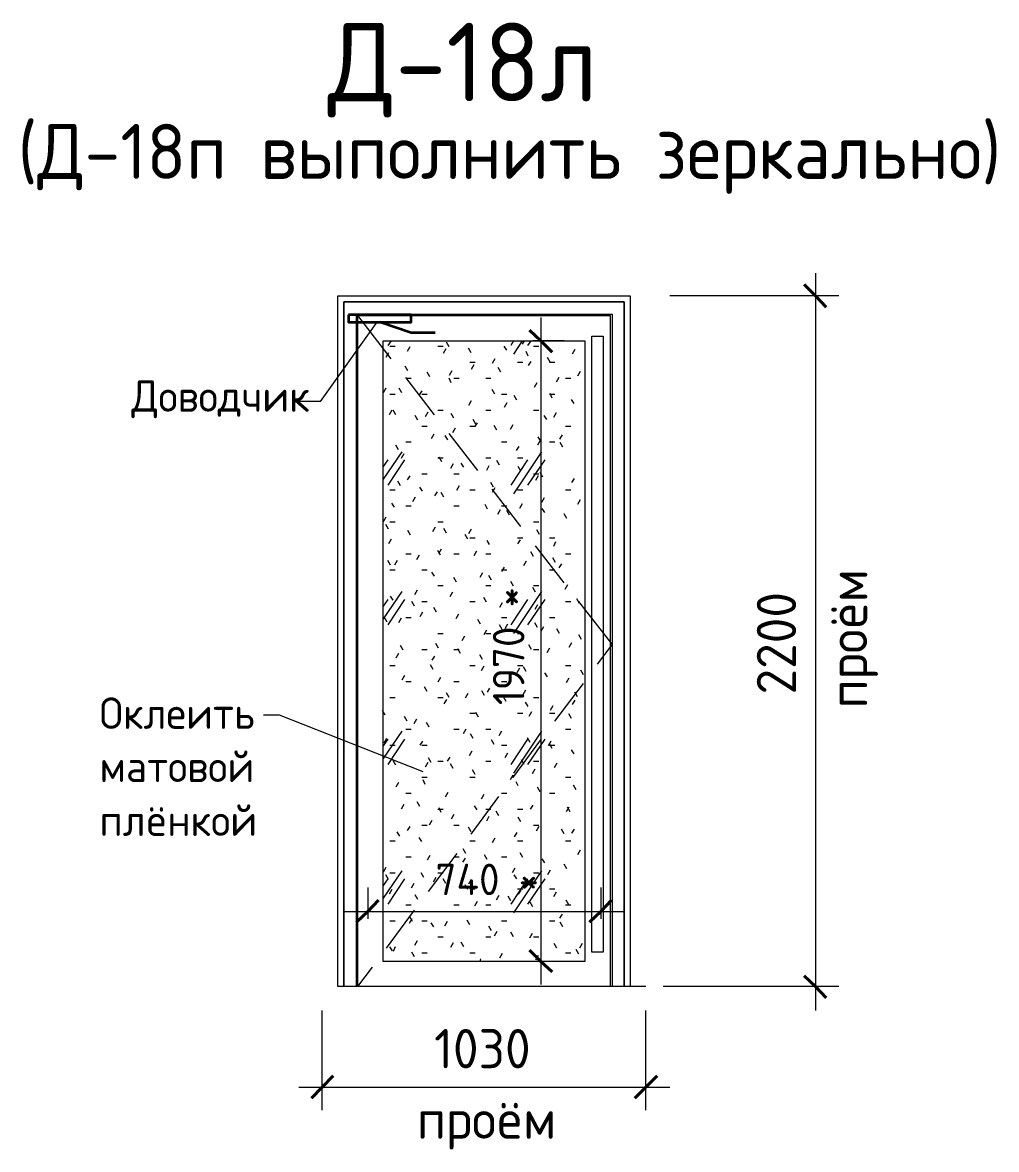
# Model space of a CAD drawing. Header units: millimetres. Extents: x -11345 to 411485, y -9810 to 73012.
# Drawn here: x -3403.1 to -3341.1, y 70280.4 to 70352.2 of the extents above; entities that cross this region are included whole.
import ezdxf

# ---------------------------------------------------------------- set-up
doc = ezdxf.new("R2010")
doc.units = ezdxf.units.MM
for name, color, linetype in [('PDF _Аннотация', 7, 'Continuous'), ('PDF _Двери', 7, 'Continuous'), ('PDF _Линии', 7, 'Continuous'), ('PDF _Размеры-50', 7, 'Continuous'), ('PDF _Текст', 7, 'Continuous'), ('PDF _Узлы', 7, 'Continuous')]:
    doc.layers.add(name, color=color, linetype=linetype)
doc.styles.add('PDF GOST Common', font='GOST_Common.ttf')

msp = doc.modelspace()

# ---------------------------------------------------------------- linework, layer by layer
at = {"layer": 'PDF _Аннотация', "lineweight": 9}
for points in [[(-3380.62557, 70332.989), (-3384.18155, 70328.03603), (-3385.9172, 70328.03603)], [(-3377.61992, 70304.45651), (-3386.76386, 70308.05482), (-3387.77986, 70308.05482)]]:
    msp.add_lwpolyline(points, dxfattribs=at)
at = {"layer": 'PDF _Двери', "lineweight": 9}
for points in [[(-3363.43834, 70290.78292), (-3363.81934, 70290.78292), (-3364.62367, 70290.78292), (-3382.86922, 70290.78292), (-3383.03855, 70290.78292), (-3383.03855, 70334.76699), (-3364.45433, 70334.76699), (-3364.45433, 70290.78292)], [(-3381.85323, 70290.78292), (-3381.85323, 70333.58166), (-3365.59733, 70333.58166), (-3365.59733, 70290.78292)], [(-3379.65191, 70330.74535), (-3381.76856, 70333.497)], [(-3379.65191, 70331.88834), (-3379.86357, 70331.59201)], [(-3371.86262, 70331.88834), (-3372.03195, 70331.59201)], [(-3371.31229, 70331.88834), (-3371.86262, 70331.04168)], [(-3370.76196, 70331.88834), (-3370.97363, 70331.59201)], [(-3376.90026, 70327.18937), (-3378.72058, 70329.56002)], [(-3374.14861, 70323.63339), (-3375.96893, 70326.00404)], [(-3378.97458, 70324.81872), (-3380.1599, 70323.08306)], [(-3379.86357, 70324.31072), (-3380.1599, 70323.88739)], [(-3378.80525, 70324.31072), (-3379.86357, 70322.70206)], [(-3370.97363, 70324.31072), (-3372.03195, 70322.70206)], [(-3370.08463, 70324.81872), (-3371.86262, 70322.15173)], [(-3369.87297, 70324.31072), (-3370.97363, 70322.70206)], [(-3371.39696, 70320.07741), (-3373.21728, 70322.44806)], [(-3368.64531, 70316.4791), (-3370.46563, 70318.84975)], [(-3378.97458, 70315.92877), (-3380.1599, 70314.19311)], [(-3370.08463, 70315.92877), (-3371.86262, 70313.26179)], [(-3379.86357, 70315.42077), (-3380.1599, 70314.99744)], [(-3378.80525, 70315.42077), (-3379.86357, 70313.81212)], [(-3370.97363, 70315.42077), (-3372.03195, 70313.81212)], [(-3369.87297, 70315.42077), (-3370.97363, 70313.81212)], [(-3365.59733, 70312.58446), (-3367.71398, 70315.29377)], [(-3366.52865, 70311.31446), (-3365.59733, 70312.54212)], [(-3369.23797, 70307.67382), (-3367.41765, 70310.08681)], [(-3378.97458, 70307.03882), (-3380.1599, 70305.30317)], [(-3370.08463, 70307.03882), (-3371.86262, 70304.37184)], [(-3379.86357, 70306.53083), (-3380.1599, 70306.1075)], [(-3378.80525, 70306.53083), (-3379.86357, 70304.92217)], [(-3370.97363, 70306.53083), (-3372.03195, 70304.92217)], [(-3371.90495, 70304.07551), (-3370.12697, 70306.48849)], [(-3369.87297, 70306.53083), (-3370.97363, 70304.92217)], [(-3374.57194, 70300.4772), (-3372.79395, 70302.89018)], [(-3377.28126, 70296.83655), (-3375.46093, 70299.24954)], [(-3378.97458, 70298.14888), (-3380.1599, 70296.41322)], [(-3379.86357, 70297.64088), (-3380.1599, 70297.21755)], [(-3378.80525, 70297.64088), (-3379.86357, 70296.03222)], [(-3370.97363, 70297.64088), (-3372.03195, 70296.03222)], [(-3370.08463, 70298.14888), (-3371.86262, 70295.48189)], [(-3369.87297, 70297.64088), (-3370.97363, 70296.03222)], [(-3379.94824, 70293.23824), (-3378.17025, 70295.65123)], [(-3381.76856, 70290.78292), (-3380.83723, 70292.01058)]]:
    msp.add_lwpolyline(points, dxfattribs=at)
for points in [[(-3364.83533, 70290.78292), (-3364.83533, 70334.38599), (-3382.65756, 70334.38599), (-3382.65756, 70290.78292), (-3382.65756, 70334.38599), (-3364.83533, 70334.38599)], [(-3381.76856, 70290.78292), (-3381.76856, 70333.497), (-3365.72433, 70333.497), (-3365.72433, 70290.78292)], [(-3380.1599, 70292.39158), (-3380.1599, 70331.88834), (-3367.33298, 70331.88834), (-3367.33298, 70292.39158)]]:
    msp.add_lwpolyline(points, close=True, dxfattribs=at)
at = {"layer": 'PDF _Линии', "lineweight": 35}
msp.add_lwpolyline([(-3382.36122, 70333.53933), (-3382.36122, 70333.07367), (-3378.38192, 70333.07367), (-3378.38192, 70333.53933)], close=True, dxfattribs=at)
msp.add_lwpolyline([(-3376.85792, 70332.39634), (-3378.38192, 70332.39634), (-3380.37157, 70333.07367)], dxfattribs=at)
at = {"layer": 'PDF _Линии', "lineweight": 20}
msp.add_lwpolyline([(-3366.16882, 70292.98424), (-3366.88848, 70292.98424), (-3366.88848, 70332.18467), (-3366.16882, 70332.18467)], close=True, dxfattribs=at)
at = {"layer": 'PDF _Линии', "lineweight": 9}
msp.add_lwpolyline([(-3365.72433, 70330.87235), (-3365.72433, 70291.75658)], dxfattribs=at)
at = {"layer": 'PDF _Размеры-50', "lineweight": 20}
for points in [[(-3352.6434, 70336.20631), (-3352.6434, 70289.25893)], [(-3351.16175, 70334.76699), (-3352.6434, 70334.76699), (-3361.91435, 70334.76699)], [(-3370.12697, 70333.37), (-3370.12697, 70290.90992)], [(-3368.64531, 70331.88834), (-3370.12697, 70331.88834), (-3370.63496, 70331.88834)], [(-3381.13357, 70297.09055), (-3381.13357, 70295.56656), (-3381.13357, 70295.1009)], [(-3366.31699, 70297.09055), (-3366.31699, 70295.56656), (-3366.31699, 70295.1009)], [(-3382.65756, 70295.56656), (-3364.83533, 70295.56656)], [(-3368.64531, 70292.39158), (-3370.12697, 70292.39158), (-3370.63496, 70292.39158)], [(-3351.16175, 70290.78292), (-3352.6434, 70290.78292), (-3362.33768, 70290.78292)], [(-3384.05455, 70282.90897), (-3384.05455, 70284.39063), (-3384.05455, 70289.25893)], [(-3363.43834, 70282.90897), (-3363.43834, 70284.39063), (-3363.43834, 70289.25893)], [(-3385.53621, 70284.39063), (-3361.91435, 70284.39063)]]:
    msp.add_lwpolyline(points, dxfattribs=at)
at = {"layer": 'PDF _Размеры-50', "lineweight": 40}
for points in [[(-3353.36307, 70335.48665), (-3352.6434, 70334.76699), (-3351.96607, 70334.04733)], [(-3370.84663, 70332.56567), (-3370.12697, 70331.88834), (-3369.4073, 70331.16868)], [(-3381.85323, 70294.88923), (-3381.13357, 70295.56656), (-3380.45624, 70296.28622)], [(-3367.03665, 70294.88923), (-3366.31699, 70295.56656), (-3365.63966, 70296.28622)], [(-3370.84663, 70293.11124), (-3370.12697, 70292.39158), (-3369.4073, 70291.71425)], [(-3353.36307, 70291.46025), (-3352.6434, 70290.78292), (-3351.96607, 70290.06326)], [(-3384.73188, 70283.67097), (-3384.05455, 70284.39063), (-3383.33489, 70285.11029)], [(-3364.158, 70283.67097), (-3363.43834, 70284.39063), (-3362.71868, 70285.11029)]]:
    msp.add_lwpolyline(points, dxfattribs=at)
at = {"layer": 'PDF _Узлы', "lineweight": 9}
for points in [[(-3379.73657, 70331.54968), (-3379.39791, 70331.54968)], [(-3378.46658, 70331.50734), (-3378.63591, 70331.21101)], [(-3376.68859, 70331.54968), (-3376.34993, 70331.54968)], [(-3376.1806, 70331.38034), (-3376.34993, 70331.08401)], [(-3375.96893, 70331.50734), (-3376.13826, 70331.80367)], [(-3374.57194, 70331.12634), (-3374.74127, 70331.42268)], [(-3373.55594, 70331.88834), (-3373.55594, 70331.84601)], [(-3372.28595, 70331.29568), (-3372.45528, 70331.54968)], [(-3371.18529, 70331.88834), (-3371.31229, 70331.67667)], [(-3370.59263, 70331.54968), (-3370.25396, 70331.54968)], [(-3379.82124, 70331.12634), (-3379.99057, 70330.83001)], [(-3373.04795, 70330.74535), (-3373.21728, 70330.44902)], [(-3370.93129, 70330.91468), (-3371.05829, 70331.21101)], [(-3369.5343, 70330.53368), (-3369.70363, 70330.83001)], [(-3367.96798, 70331.33801), (-3368.13731, 70331.04168)], [(-3378.59358, 70329.98335), (-3378.76291, 70330.27968)], [(-3375.7996, 70329.98335), (-3375.96893, 70329.68702)], [(-3374.6566, 70330.53368), (-3374.31794, 70330.53368)], [(-3374.40261, 70330.36435), (-3374.57194, 70330.06802)], [(-3372.66695, 70329.89869), (-3372.83628, 70330.19502)], [(-3371.60862, 70330.53368), (-3371.26996, 70330.53368)], [(-3370.76196, 70330.57601), (-3370.93129, 70330.32202)], [(-3369.57664, 70330.53368), (-3369.23797, 70330.53368)], [(-3367.62931, 70329.94102), (-3367.79865, 70329.64469)], [(-3378.72058, 70329.51769), (-3378.38192, 70329.51769)], [(-3377.19659, 70329.60235), (-3377.36592, 70329.89869)], [(-3375.84193, 70329.22136), (-3375.96893, 70329.51769)], [(-3375.6726, 70329.51769), (-3375.33393, 70329.51769)], [(-3373.64061, 70329.51769), (-3373.30195, 70329.51769)], [(-3370.38096, 70329.22136), (-3370.5503, 70328.92502)], [(-3368.98397, 70329.56002), (-3369.1533, 70329.26369)], [(-3368.56064, 70329.51769), (-3368.22198, 70329.51769)], [(-3379.99057, 70328.88269), (-3380.1599, 70328.58636)], [(-3379.73657, 70328.50169), (-3379.39791, 70328.50169)], [(-3378.97458, 70328.58636), (-3379.14391, 70328.88269)], [(-3377.70459, 70328.71336), (-3377.87392, 70328.45936)], [(-3377.70459, 70328.50169), (-3377.36592, 70328.50169)], [(-3373.04795, 70328.50169), (-3373.21728, 70328.79803)], [(-3372.62462, 70328.50169), (-3372.28595, 70328.50169)], [(-3369.57664, 70328.50169), (-3369.23797, 70328.50169)], [(-3369.4073, 70328.2477), (-3369.5343, 70328.54403)], [(-3374.57194, 70328.07836), (-3374.74127, 70327.78203)], [(-3372.28595, 70327.95136), (-3372.45528, 70327.65503)], [(-3371.65096, 70328.1207), (-3371.82029, 70328.41703)], [(-3368.01031, 70327.90903), (-3368.17964, 70328.16303)], [(-3379.60957, 70327.4857), (-3379.77891, 70327.18937)], [(-3379.35558, 70327.18937), (-3379.52491, 70327.4857)], [(-3377.95858, 70326.8507), (-3378.12792, 70327.14704)], [(-3377.32359, 70327.3587), (-3377.49292, 70327.06237)], [(-3376.68859, 70327.4857), (-3376.34993, 70327.4857)], [(-3375.6726, 70326.9777), (-3375.84193, 70327.27403)], [(-3373.64061, 70327.4857), (-3373.30195, 70327.4857)], [(-3370.59263, 70327.4857), (-3370.25396, 70327.4857)], [(-3369.74597, 70326.89304), (-3369.9153, 70327.14704)], [(-3369.1533, 70327.31637), (-3369.32264, 70327.02004)], [(-3377.70459, 70326.46971), (-3377.36592, 70326.46971)], [(-3375.58793, 70326.34271), (-3375.75726, 70326.04638)], [(-3374.6566, 70326.46971), (-3374.31794, 70326.46971)], [(-3374.27561, 70326.59671), (-3374.44494, 70326.89304)], [(-3374.19094, 70326.68137), (-3374.36027, 70326.42737)], [(-3372.92095, 70326.21571), (-3373.09028, 70326.51204)], [(-3371.90495, 70326.55437), (-3372.07429, 70326.25804)], [(-3368.56064, 70326.46971), (-3368.22198, 70326.46971)], [(-3376.94259, 70325.96171), (-3377.11192, 70325.66538)], [(-3376.0536, 70325.58071), (-3376.22293, 70325.87704)], [(-3370.12697, 70325.49605), (-3370.2963, 70325.79238)], [(-3368.77231, 70325.91938), (-3368.94164, 70325.62304)], [(-3379.18624, 70324.94572), (-3379.35558, 70325.24205)], [(-3378.72058, 70325.45371), (-3378.38192, 70325.45371)], [(-3372.62462, 70325.45371), (-3372.28595, 70325.45371)], [(-3371.52396, 70325.15738), (-3371.69329, 70324.90338)], [(-3370.1693, 70325.53838), (-3370.33863, 70325.24205)], [(-3369.57664, 70325.45371), (-3369.23797, 70325.45371)], [(-3368.72997, 70325.11505), (-3368.89931, 70325.41138)], [(-3378.84758, 70324.69172), (-3379.01691, 70324.39539)], [(-3376.68859, 70324.43772), (-3376.34993, 70324.43772)], [(-3376.43459, 70324.18372), (-3376.60393, 70324.48005)], [(-3373.64061, 70324.43772), (-3373.30195, 70324.43772)], [(-3372.75162, 70323.97205), (-3372.92095, 70324.26839)], [(-3371.60862, 70324.43772), (-3371.26996, 70324.43772)], [(-3375.71493, 70324.05672), (-3375.88426, 70323.76039)], [(-3375.0376, 70323.84506), (-3375.20693, 70324.09905)], [(-3373.42895, 70323.92972), (-3373.59828, 70323.63339)], [(-3371.39696, 70323.59106), (-3371.56629, 70323.88739)], [(-3369.99997, 70323.21006), (-3370.1693, 70323.50639)], [(-3379.05924, 70322.65973), (-3379.22858, 70322.95606)], [(-3378.46658, 70323.29473), (-3378.63591, 70323.04073)], [(-3377.70459, 70323.42172), (-3377.36592, 70323.42172)], [(-3375.6726, 70323.42172), (-3375.33393, 70323.42172)], [(-3373.13261, 70322.57506), (-3373.30195, 70322.87139)], [(-3370.59263, 70323.42172), (-3370.25396, 70323.42172)], [(-3370.2963, 70323.29473), (-3370.46563, 70322.99839)], [(-3368.01031, 70323.12539), (-3368.17964, 70322.87139)], [(-3379.73657, 70322.40573), (-3379.39791, 70322.40573)], [(-3377.66225, 70322.32106), (-3377.83159, 70322.57506)], [(-3376.73093, 70322.27873), (-3376.90026, 70322.02473)], [(-3376.30759, 70321.94007), (-3376.47693, 70322.2364)], [(-3375.33393, 70322.65973), (-3375.50327, 70322.3634)], [(-3374.6566, 70322.40573), (-3374.31794, 70322.40573)], [(-3373.04795, 70322.53273), (-3373.21728, 70322.2364)], [(-3371.60862, 70322.40573), (-3371.26996, 70322.40573)], [(-3368.56064, 70322.40573), (-3368.22198, 70322.40573)], [(-3379.44024, 70321.30507), (-3379.60957, 70321.55907)], [(-3378.72058, 70321.38974), (-3378.38192, 70321.38974)], [(-3378.12792, 70321.94007), (-3378.29725, 70321.64374)], [(-3375.6726, 70321.38974), (-3375.33393, 70321.38974)], [(-3373.51361, 70321.17807), (-3373.68294, 70321.4744)], [(-3372.62462, 70321.38974), (-3372.28595, 70321.38974)], [(-3371.31229, 70321.51674), (-3371.48162, 70321.2204)], [(-3369.9153, 70321.89773), (-3370.08463, 70321.6014)], [(-3367.62931, 70321.77073), (-3367.79865, 70321.4744)], [(-3379.99057, 70320.67007), (-3380.1599, 70320.37374)], [(-3372.70928, 70321.13574), (-3372.87862, 70320.83941)], [(-3372.11662, 70320.79707), (-3372.28595, 70321.09341)], [(-3369.87297, 70320.96641), (-3370.0423, 70321.2204)], [(-3368.47598, 70320.58541), (-3368.64531, 70320.88174)], [(-3379.82124, 70319.90808), (-3379.99057, 70320.20441)], [(-3379.73657, 70320.37374), (-3379.39791, 70320.37374)], [(-3376.85792, 70320.03508), (-3377.02726, 70319.73875)], [(-3376.68859, 70320.37374), (-3376.34993, 70320.37374)], [(-3376.13826, 70319.65408), (-3376.30759, 70319.95041)], [(-3374.57194, 70319.90808), (-3374.74127, 70319.61175)], [(-3370.59263, 70320.37374), (-3370.25396, 70320.37374)], [(-3379.65191, 70319.27308), (-3379.82124, 70318.97675)], [(-3378.42425, 70319.52708), (-3378.59358, 70319.82341)], [(-3374.7836, 70319.27308), (-3374.95294, 70319.56941)], [(-3374.6566, 70319.35775), (-3374.31794, 70319.35775)], [(-3373.38661, 70318.93442), (-3373.55594, 70319.18842)], [(-3371.60862, 70319.35775), (-3371.26996, 70319.35775)], [(-3371.43929, 70319.23075), (-3371.60862, 70318.97675)], [(-3370.21163, 70319.56941), (-3370.38096, 70319.86575)], [(-3369.57664, 70319.35775), (-3369.23797, 70319.35775)], [(-3376.51926, 70318.25709), (-3376.68859, 70318.55342)], [(-3376.47693, 70318.63809), (-3376.64626, 70318.34176)], [(-3374.23327, 70318.51109), (-3374.40261, 70318.21476)], [(-3370.59263, 70318.17242), (-3370.76196, 70318.46875)], [(-3369.19564, 70319.10375), (-3369.32264, 70318.80742)], [(-3379.69424, 70317.62209), (-3379.86357, 70317.91842)], [(-3379.27091, 70317.91842), (-3379.44024, 70317.62209)], [(-3378.72058, 70318.34176), (-3378.38192, 70318.34176)], [(-3377.87392, 70318.25709), (-3378.04325, 70317.96076)], [(-3375.6726, 70318.34176), (-3375.33393, 70318.34176)], [(-3373.64061, 70318.34176), (-3373.30195, 70318.34176)], [(-3371.05829, 70317.87609), (-3371.22763, 70317.57976)], [(-3369.19564, 70317.79143), (-3369.36497, 70318.08776)], [(-3368.56064, 70318.34176), (-3368.22198, 70318.34176)], [(-3379.73657, 70317.32576), (-3379.39791, 70317.32576)], [(-3377.70459, 70317.32576), (-3377.36592, 70317.32576)], [(-3376.90026, 70316.90243), (-3377.06959, 70317.15643)], [(-3373.85228, 70317.1141), (-3374.02161, 70316.81776)], [(-3372.45528, 70317.49509), (-3372.62462, 70317.19876)], [(-3372.62462, 70317.32576), (-3372.28595, 70317.32576)], [(-3369.57664, 70317.32576), (-3369.23797, 70317.32576)], [(-3368.81464, 70317.70676), (-3368.98397, 70317.45276)], [(-3376.68859, 70316.30977), (-3376.34993, 70316.30977)], [(-3375.50327, 70316.52143), (-3375.6726, 70316.81776)], [(-3373.64061, 70316.30977), (-3373.30195, 70316.30977)], [(-3373.25961, 70316.64843), (-3373.42895, 70316.94476)], [(-3371.86262, 70316.26743), (-3372.03195, 70316.56377)], [(-3370.59263, 70316.30977), (-3370.25396, 70316.30977)], [(-3368.43364, 70316.3521), (-3368.60297, 70316.05577)], [(-3379.52491, 70315.37844), (-3379.69424, 70315.63244)], [(-3378.00092, 70316.01344), (-3378.17025, 70315.7171)], [(-3375.75726, 70315.88644), (-3375.9266, 70315.59011)], [(-3370.46563, 70315.88644), (-3370.63496, 70316.18277)], [(-3378.17025, 70314.99744), (-3378.33958, 70315.29377)], [(-3377.70459, 70315.29377), (-3377.36592, 70315.29377)], [(-3376.77326, 70314.61644), (-3376.94259, 70314.91278)], [(-3374.6566, 70315.29377), (-3374.31794, 70315.29377)], [(-3373.59828, 70315.25144), (-3373.76761, 70315.54777)], [(-3372.58228, 70315.20911), (-3372.75162, 70314.91278)], [(-3370.33863, 70315.08211), (-3370.50796, 70314.78578)], [(-3368.56064, 70315.29377), (-3368.22198, 70315.29377)], [(-3367.67165, 70315.16677), (-3367.84098, 70315.46311)], [(-3379.90591, 70313.98145), (-3380.07524, 70314.27778)], [(-3379.01691, 70314.23545), (-3379.18624, 70313.93912)], [(-3378.72058, 70314.27778), (-3378.38192, 70314.27778)], [(-3377.66225, 70314.61644), (-3377.83159, 70314.32011)], [(-3375.37627, 70314.48945), (-3375.5456, 70314.19311)], [(-3373.97928, 70313.85445), (-3374.14861, 70314.15078)], [(-3372.62462, 70314.27778), (-3372.28595, 70314.27778)], [(-3369.57664, 70314.27778), (-3369.23797, 70314.27778)], [(-3373.59828, 70313.47345), (-3373.76761, 70313.17712)], [(-3372.58228, 70313.51578), (-3372.75162, 70313.81212)], [(-3372.24362, 70313.85445), (-3372.41295, 70313.55812)], [(-3370.33863, 70313.64278), (-3370.50796, 70313.93912)], [(-3369.95763, 70313.68512), (-3370.12697, 70313.38879)], [(-3368.94164, 70313.26179), (-3369.11097, 70313.55812)], [(-3376.68859, 70313.26179), (-3376.34993, 70313.26179)], [(-3374.99527, 70313.09245), (-3375.1646, 70312.79612)], [(-3373.64061, 70313.26179), (-3373.30195, 70313.26179)], [(-3371.60862, 70313.26179), (-3371.26996, 70313.26179)], [(-3367.54465, 70312.88079), (-3367.71398, 70313.17712)], [(-3379.18624, 70311.99179), (-3379.35558, 70311.69546)], [(-3378.88991, 70312.20346), (-3379.05924, 70312.49979)], [(-3377.70459, 70312.24579), (-3377.36592, 70312.24579)], [(-3376.64626, 70312.33046), (-3376.81559, 70312.62679)], [(-3375.6726, 70312.24579), (-3375.33393, 70312.24579)], [(-3375.24927, 70311.99179), (-3375.4186, 70312.28813)], [(-3370.71963, 70312.24579), (-3370.88896, 70312.54212)], [(-3370.59263, 70312.24579), (-3370.25396, 70312.24579)], [(-3369.57664, 70312.33046), (-3369.74597, 70312.03413)], [(-3368.17964, 70312.66912), (-3368.34898, 70312.37279)], [(-3376.98492, 70310.9758), (-3377.15426, 70311.27213)], [(-3376.90026, 70311.82246), (-3377.06959, 70311.56846)], [(-3373.85228, 70311.6108), (-3374.02161, 70311.90713)], [(-3379.73657, 70311.2298), (-3379.39791, 70311.2298)], [(-3378.80525, 70310.5948), (-3378.97458, 70310.29847)], [(-3374.6566, 70311.2298), (-3374.31794, 70311.2298)], [(-3373.76761, 70311.18747), (-3373.93694, 70310.89113)], [(-3371.48162, 70311.06047), (-3371.65096, 70310.76413)], [(-3371.60862, 70311.2298), (-3371.26996, 70311.2298)], [(-3371.05829, 70310.8488), (-3371.22763, 70311.14513)], [(-3369.70363, 70310.51014), (-3369.87297, 70310.76413)], [(-3368.56064, 70311.2298), (-3368.22198, 70311.2298)], [(-3367.41765, 70310.63714), (-3367.58698, 70310.93347)], [(-3378.72058, 70310.2138), (-3378.38192, 70310.2138)], [(-3377.36592, 70309.57881), (-3377.53525, 70309.87514)], [(-3376.51926, 70310.4678), (-3376.68859, 70310.17147)], [(-3375.6726, 70310.2138), (-3375.33393, 70310.2138)], [(-3372.62462, 70310.2138), (-3372.28595, 70310.2138)], [(-3368.34898, 70310.42547), (-3368.51831, 70310.12914)], [(-3379.73657, 70309.19781), (-3379.39791, 70309.19781)], [(-3376.68859, 70309.19781), (-3376.34993, 70309.19781)], [(-3375.96893, 70309.19781), (-3376.13826, 70309.49414)], [(-3374.7836, 70309.45181), (-3374.95294, 70309.15548)], [(-3373.72528, 70309.32481), (-3373.89461, 70309.62114)], [(-3373.38661, 70309.79047), (-3373.55594, 70309.53648)], [(-3372.32829, 70308.94381), (-3372.49762, 70309.24014)], [(-3371.10063, 70309.66347), (-3371.26996, 70309.36714)], [(-3370.59263, 70309.19781), (-3370.25396, 70309.19781)], [(-3367.79865, 70309.24014), (-3367.96798, 70309.53648)], [(-3376.13826, 70309.07081), (-3376.30759, 70308.77448)], [(-3370.93129, 70308.60515), (-3371.10063, 70308.90148)], [(-3369.36497, 70308.64748), (-3369.5343, 70308.35115)], [(-3367.96798, 70309.02848), (-3368.13731, 70308.73215)], [(-3380.03291, 70308.05482), (-3380.20224, 70308.35115)], [(-3378.63591, 70307.67382), (-3378.80525, 70307.97015)], [(-3378.04325, 70307.80082), (-3378.21258, 70307.50449)], [(-3374.6566, 70308.18182), (-3374.31794, 70308.18182)], [(-3374.10627, 70307.92782), (-3374.27561, 70308.22415)], [(-3371.60862, 70308.18182), (-3371.26996, 70308.18182)], [(-3370.71963, 70308.26648), (-3370.88896, 70307.97015)], [(-3369.57664, 70308.18182), (-3369.23797, 70308.18182)], [(-3368.17964, 70307.84315), (-3368.34898, 70308.13948)], [(-3378.72058, 70307.16582), (-3378.38192, 70307.16582)], [(-3377.23892, 70307.29282), (-3377.40825, 70307.58915)], [(-3375.6726, 70307.16582), (-3375.33393, 70307.16582)], [(-3374.9106, 70307.16582), (-3375.07994, 70306.86949)], [(-3373.64061, 70307.16582), (-3373.30195, 70307.16582)], [(-3372.62462, 70307.03882), (-3372.79395, 70306.74249)], [(-3368.56064, 70307.16582), (-3368.22198, 70307.16582)], [(-3379.94824, 70306.57316), (-3380.11757, 70306.27683)], [(-3377.66225, 70306.40383), (-3377.83159, 70306.14983)], [(-3374.44494, 70306.57316), (-3374.61427, 70306.86949)], [(-3373.09028, 70306.19216), (-3373.25961, 70306.48849)], [(-3370.80429, 70306.31916), (-3370.97363, 70306.61549)], [(-3369.49197, 70306.40383), (-3369.6613, 70306.1075)], [(-3379.73657, 70306.14983), (-3379.39791, 70306.14983)], [(-3377.70459, 70306.14983), (-3377.36592, 70306.14983)], [(-3374.52961, 70305.76883), (-3374.69894, 70305.4725)], [(-3372.62462, 70306.14983), (-3372.28595, 70306.14983)], [(-3372.24362, 70305.64183), (-3372.41295, 70305.3455)], [(-3369.4073, 70305.93816), (-3369.57664, 70306.2345)], [(-3369.57664, 70306.14983), (-3369.23797, 70306.14983)], [(-3368.01031, 70305.5995), (-3368.17964, 70305.8535)], [(-3379.35558, 70304.87984), (-3379.52491, 70305.17617)], [(-3377.32359, 70305.04917), (-3377.49292, 70304.75284)], [(-3377.11192, 70305.04917), (-3377.28126, 70305.3455)], [(-3376.68859, 70305.13384), (-3376.34993, 70305.13384)], [(-3375.9266, 70305.38783), (-3376.09593, 70305.13384)], [(-3375.71493, 70304.66817), (-3375.88426, 70304.9645)], [(-3373.64061, 70305.13384), (-3373.30195, 70305.13384)], [(-3371.18529, 70304.92217), (-3371.35462, 70305.2185)], [(-3370.59263, 70305.13384), (-3370.25396, 70305.13384)], [(-3369.11097, 70305.00684), (-3369.2803, 70304.7105)], [(-3377.70459, 70304.11784), (-3377.36592, 70304.11784)], [(-3374.6566, 70304.11784), (-3374.31794, 70304.11784)], [(-3374.31794, 70304.28717), (-3374.48727, 70304.58351)], [(-3371.90495, 70304.24484), (-3372.07429, 70303.94851)], [(-3370.50796, 70304.62584), (-3370.6773, 70304.32951)], [(-3368.56064, 70304.11784), (-3368.22198, 70304.11784)], [(-3379.18624, 70303.77918), (-3379.35558, 70303.48285)], [(-3377.49292, 70303.65218), (-3377.61992, 70303.94851)], [(-3371.56629, 70303.56751), (-3371.69329, 70303.82151)], [(-3370.1693, 70303.18651), (-3370.33863, 70303.48285)], [(-3367.88331, 70303.31351), (-3368.05264, 70303.60984)], [(-3378.72058, 70303.10185), (-3378.38192, 70303.10185)], [(-3376.0536, 70303.14418), (-3376.22293, 70302.84785)], [(-3373.76761, 70303.01718), (-3373.93694, 70302.72085)], [(-3372.62462, 70303.10185), (-3372.28595, 70303.10185)], [(-3369.57664, 70303.10185), (-3369.23797, 70303.10185)], [(-3378.84758, 70302.38219), (-3379.01691, 70302.08585)], [(-3377.83159, 70302.25519), (-3378.00092, 70302.55152)], [(-3376.68859, 70302.08585), (-3376.34993, 70302.08585)], [(-3376.47693, 70301.87419), (-3376.60393, 70302.17052)], [(-3374.19094, 70302.04352), (-3374.36027, 70302.29752)], [(-3373.64061, 70302.08585), (-3373.30195, 70302.08585)], [(-3372.79395, 70301.66252), (-3372.96328, 70301.95885)], [(-3371.60862, 70302.08585), (-3371.26996, 70302.08585)], [(-3370.63496, 70302.33985), (-3370.80429, 70302.08585)], [(-3368.34898, 70302.21285), (-3368.51831, 70301.91652)], [(-3368.26431, 70301.91652), (-3368.43364, 70302.21285)], [(-3377.06959, 70301.36619), (-3377.23892, 70301.06986)], [(-3375.6726, 70301.74719), (-3375.84193, 70301.45086)], [(-3373.42895, 70301.62019), (-3373.59828, 70301.32386)], [(-3371.39696, 70301.28153), (-3371.56629, 70301.57786)], [(-3379.10158, 70300.3502), (-3379.27091, 70300.64653)], [(-3378.46658, 70300.98519), (-3378.63591, 70300.7312)], [(-3377.70459, 70301.06986), (-3377.36592, 70301.06986)], [(-3375.6726, 70301.06986), (-3375.33393, 70301.06986)], [(-3374.57194, 70300.64653), (-3374.74127, 70300.94286)], [(-3371.65096, 70300.6042), (-3371.82029, 70300.30786)], [(-3370.59263, 70301.06986), (-3370.25396, 70301.06986)], [(-3370.25396, 70300.98519), (-3370.4233, 70300.68886)], [(-3368.64531, 70300.51953), (-3368.81464, 70300.81586)], [(-3368.01031, 70300.81586), (-3368.17964, 70300.56186)], [(-3379.73657, 70300.05387), (-3379.39791, 70300.05387)], [(-3377.70459, 70300.01153), (-3377.87392, 70300.26553)], [(-3374.6566, 70300.05387), (-3374.31794, 70300.05387)], [(-3373.04795, 70300.2232), (-3373.21728, 70299.92687)], [(-3371.60862, 70300.05387), (-3371.26996, 70300.05387)], [(-3368.56064, 70300.05387), (-3368.22198, 70300.05387)], [(-3377.19659, 70299.12254), (-3377.36592, 70298.82621)], [(-3374.9106, 70299.24954), (-3375.07994, 70299.54587)], [(-3373.55594, 70298.86854), (-3373.72528, 70299.16487)], [(-3371.26996, 70298.99554), (-3371.43929, 70299.29187)], [(-3367.62931, 70299.4612), (-3367.79865, 70299.16487)], [(-3379.99057, 70298.36054), (-3380.1599, 70298.06421)], [(-3378.72058, 70299.03787), (-3378.38192, 70299.03787)], [(-3375.6726, 70299.03787), (-3375.33393, 70299.03787)], [(-3374.95294, 70298.95321), (-3375.12227, 70298.69921)], [(-3372.62462, 70299.03787), (-3372.28595, 70299.03787)], [(-3369.87297, 70298.65687), (-3370.0423, 70298.91087)], [(-3368.47598, 70298.27588), (-3368.64531, 70298.57221)], [(-3379.82124, 70297.59855), (-3379.99057, 70297.89488)], [(-3379.73657, 70298.02188), (-3379.39791, 70298.02188)], [(-3377.57759, 70297.72555), (-3377.74692, 70298.02188)], [(-3376.81559, 70297.72555), (-3376.98492, 70297.42922)], [(-3376.68859, 70298.02188), (-3376.34993, 70298.02188)], [(-3376.1806, 70297.34455), (-3376.34993, 70297.64088)], [(-3371.77796, 70298.31821), (-3371.94729, 70298.02188)], [(-3371.65096, 70297.64088), (-3371.82029, 70297.89488)], [(-3370.59263, 70298.02188), (-3370.25396, 70298.02188)], [(-3369.5343, 70298.19121), (-3369.70363, 70297.89488)], [(-3379.60957, 70296.96355), (-3379.77891, 70296.66722)], [(-3378.21258, 70297.34455), (-3378.38192, 70297.04822)], [(-3374.7836, 70296.96355), (-3374.95294, 70297.25988)], [(-3374.57194, 70297.59855), (-3374.74127, 70297.30222)], [(-3374.6566, 70297.00588), (-3374.31794, 70297.00588)], [(-3371.60862, 70297.00588), (-3371.26996, 70297.00588)], [(-3369.57664, 70297.00588), (-3369.23797, 70297.00588)], [(-3377.95858, 70296.32856), (-3378.12792, 70296.62489)], [(-3372.79395, 70296.58255), (-3372.96328, 70296.28622)], [(-3372.03195, 70296.24389), (-3372.20129, 70296.54022)], [(-3371.39696, 70296.92122), (-3371.56629, 70296.66722)], [(-3369.1533, 70296.79422), (-3369.32264, 70296.49789)], [(-3368.34898, 70295.98989), (-3368.51831, 70296.28622)], [(-3378.72058, 70295.98989), (-3378.38192, 70295.98989)], [(-3375.6726, 70295.98989), (-3375.33393, 70295.98989)], [(-3374.19094, 70296.20156), (-3374.36027, 70295.90522)], [(-3373.64061, 70295.98989), (-3373.30195, 70295.98989)], [(-3370.63496, 70295.86289), (-3370.80429, 70296.15922)], [(-3368.56064, 70295.98989), (-3368.22198, 70295.98989)], [(-3379.73657, 70294.9739), (-3379.39791, 70294.9739)], [(-3378.33958, 70295.1009), (-3378.50891, 70294.80456)], [(-3378.29725, 70294.93156), (-3378.46658, 70295.2279)], [(-3377.70459, 70294.9739), (-3377.36592, 70294.9739)], [(-3376.94259, 70294.5929), (-3377.11192, 70294.8469)], [(-3376.09593, 70294.93156), (-3376.26526, 70294.63523)], [(-3374.6566, 70294.7199), (-3374.82594, 70295.01623)], [(-3372.62462, 70294.9739), (-3372.28595, 70294.9739)], [(-3369.57664, 70294.9739), (-3369.23797, 70294.9739)], [(-3368.77231, 70295.39723), (-3368.94164, 70295.14323)], [(-3368.72997, 70294.5929), (-3368.89931, 70294.88923)], [(-3373.25961, 70294.3389), (-3373.42895, 70294.63523)], [(-3372.92095, 70294.29657), (-3373.09028, 70294.00024)], [(-3371.86262, 70293.9579), (-3372.03195, 70294.25423)], [(-3370.6773, 70294.16957), (-3370.84663, 70293.87324)], [(-3378.00092, 70293.7039), (-3378.17025, 70293.40757)], [(-3376.68859, 70293.9579), (-3376.34993, 70293.9579)], [(-3375.71493, 70293.57691), (-3375.88426, 70293.28057)], [(-3375.0376, 70293.32291), (-3375.20693, 70293.61924)], [(-3373.64061, 70293.9579), (-3373.30195, 70293.9579)], [(-3370.59263, 70293.9579), (-3370.25396, 70293.9579)], [(-3369.11097, 70293.23824), (-3369.2803, 70293.53457)], [(-3367.50231, 70293.53457), (-3367.67165, 70293.23824)], [(-3379.56724, 70293.06891), (-3379.73657, 70293.32291)], [(-3379.39791, 70293.32291), (-3379.52491, 70293.02658)], [(-3378.17025, 70292.68791), (-3378.33958, 70292.98424)], [(-3377.70459, 70292.94191), (-3377.36592, 70292.94191)], [(-3374.6566, 70292.94191), (-3374.31794, 70292.94191)], [(-3372.58228, 70292.89958), (-3372.75162, 70292.60324)], [(-3370.2963, 70292.77258), (-3370.46563, 70292.47625)], [(-3368.56064, 70292.94191), (-3368.22198, 70292.94191)], [(-3367.71398, 70292.85724), (-3367.88331, 70293.15357)], [(-3373.97928, 70292.56091), (-3374.02161, 70292.39158)]]:
    msp.add_lwpolyline(points, dxfattribs=at)

# ---------------------------------------------------------------- texts
at = {"layer": 'PDF _Текст', "attachment_point": 4, "style": 'PDF GOST Common'}
for s, insert, char_height in [('Д-18л', (-3383.69362, 70349.12476), 5.000114), ('(Д-18п выполнить зеркально)', (-3403.42165, 70343.47463), 3.5000872), ('Доводчик', (-3396.18239, 70328.17276), 2.001208), ('Оклеить', (-3398.21447, 70308.19073), 2.001208), ('матовой', (-3398.21447, 70304.80396), 2.001208), ('плёнкой', (-3398.21447, 70301.37485), 2.001208), ('740 *', (-3376.8354, 70297.60703), 2.001208), ('1030', (-3376.92007, 70286.8325), 2.501511), ('проём', (-3378.02077, 70282.00631), 2.501511)]:
    msp.add_mtext(s, dxfattribs=dict(at, insert=insert, char_height=char_height))
at = {"layer": 'PDF _Текст', "attachment_point": 4, "rotation": 90, "style": 'PDF GOST Common'}
for s, insert, char_height in [('проём', (-3350.26849, 70308.48853), 2.501511), ('1970 *', (-3372.17713, 70308.70019), 2.001208), ('2200', (-3355.13701, 70309.37756), 2.501511)]:
    msp.add_mtext(s, dxfattribs=dict(at, insert=insert, char_height=char_height))

doc.saveas('drawing.dxf')
